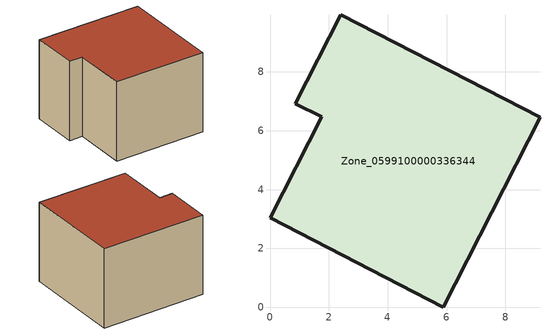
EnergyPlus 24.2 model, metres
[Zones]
Zone_0599100000336344
 floor ground (C_G): 9.17,6.46 5.88,0 0,3.04 1.75,6.48 0.86,6.92 2.4,9.94 z0
 wall outside (C_F): 5.88,0 9.17,6.46 2.4,9.94 0.86,6.92 1.75,6.48 0,3.04 5.88,0 z0:5.81
 roof outside (C_R): 0,3.04 5.88,0 9.17,6.46 2.4,9.94 0.86,6.92 1.75,6.48 z5.81
[BUILDING]
Pand.0599100000336344: North Axis=0; Terrain=City; Loads Convergence Tolerance Value=0.04; Temperature Convergence Tolerance Value=0.4; Solar Distribution=FullExterior; Maximum Number of Warmup Days=25; Minimum Number of Warmup Days=1
[Site:Location]
Rotterdam.The.Hague.AP_ZH_NLD Design_Conditions: Latitude=51.96; Longitude=4.45; Time Zone=1; Elevation=-4.5
[SITE:GROUNDTEMPERATURE:BUILDINGSURFACE]
18, 18, 18, 18, 18, 18, 18, 18, 18, 18, 18, 18
[MATERIAL] Thermal Absorptance=0.9; Solar Absorptance=0.7; Visible Absorptance=0.7
Name | Roughness | Thickness | Conductivity | Density | Specific Heat
G.TI.1975-1991 | MediumSmooth | 0.15 | 0.288461 | 540 | 1210
F.TI.1975-1991 | Rough | 0.3 | 0.230769 | 1920 | 840
R.TI.1975-1991 | MediumRough | 0.2 | 0.153846 | 1500 | 1000
[CONSTRUCTION]
C_G: G.TI.1975-1991
C_F: F.TI.1975-1991
C_R: R.TI.1975-1991
[ZONE]
Zone_0599100000336344: Type=1; Multiplier=1; Ceiling Height=Autocalculate; Volume=Autocalculate; Floor Area=autocalculate; Part of Total Floor Area=Yes
[ZONEINFILTRATION:DESIGNFLOWRATE]
Infil_Zone_0599100000336344: Zone or ZoneList or Space or SpaceList=Zone_0599100000336344; Schedule=AlwaysOn; Design Flow Rate Calculation Method=Flow/Area; Flow Rate per Floor Area=0.003; Constant Term Coefficient=1; Temperature Term Coefficient=0; Velocity Term Coefficient=0; Velocity Squared Term Coefficient=0
[HVACTEMPLATE:ZONE:IDEALLOADSAIRSYSTEM]
Zone_0599100000336344: Maximum Heating Supply Air Temperature=50; Minimum Cooling Supply Air Temperature=13; Maximum Heating Supply Air Humidity Ratio=0.0156; Minimum Cooling Supply Air Humidity Ratio=0.0077; Heating Limit=NoLimit; Cooling Limit=NoLimit; Dehumidification Control Type=ConstantSensibleHeatRatio; Cooling Sensible Heat Ratio=0.7; Dehumidification Setpoint=60; Humidification Control Type=None; Humidification Setpoint=30; Outdoor Air Method=None; Outdoor Air Flow Rate per Person=0.00944; Outdoor Air Flow Rate per Zone Floor Area=0; Outdoor Air Flow Rate per Zone=0; Demand Controlled Ventilation Type=None; Outdoor Air Economizer Type=NoEconomizer; Heat Recovery Type=None; Sensible Heat Recovery Effectiveness=0.7; Latent Heat Recovery Effectiveness=0.65
[ZONECONTROL:THERMOSTAT]
ThermostatControl_Zone_0599100000336344: Zone or ZoneList=Zone_0599100000336344; Control Type Schedule=DualSetpointControlType; Control 1=Thermostat_Zone_0599100000336344; Temperature Difference Between Cutout And Setpoint=0
[THERMOSTATSETPOINT:DUALSETPOINT]
Thermostat_Zone_0599100000336344: Heating Setpoint Temperature Schedule=HeatingSetpoint_Zone_0599100000336344; Cooling Setpoint Temperature Schedule=CoolingSetpoint_Zone_0599100000336344
[SCHEDULE:COMPACT]
HeatingSetpoint_Zone_0599100000336344: Through: 12/31, For: AllDays, Until: 24:00, 21
CoolingSetpoint_Zone_0599100000336344: Through: 12/31, For: AllDays, Until: 24:00, 24
DualSetpointControlType: Through: 12/31, For: AllDays, Until: 24:00, 4
AlwaysOn: Through: 12/31, For: AllDays, Until: 24:00, 1
